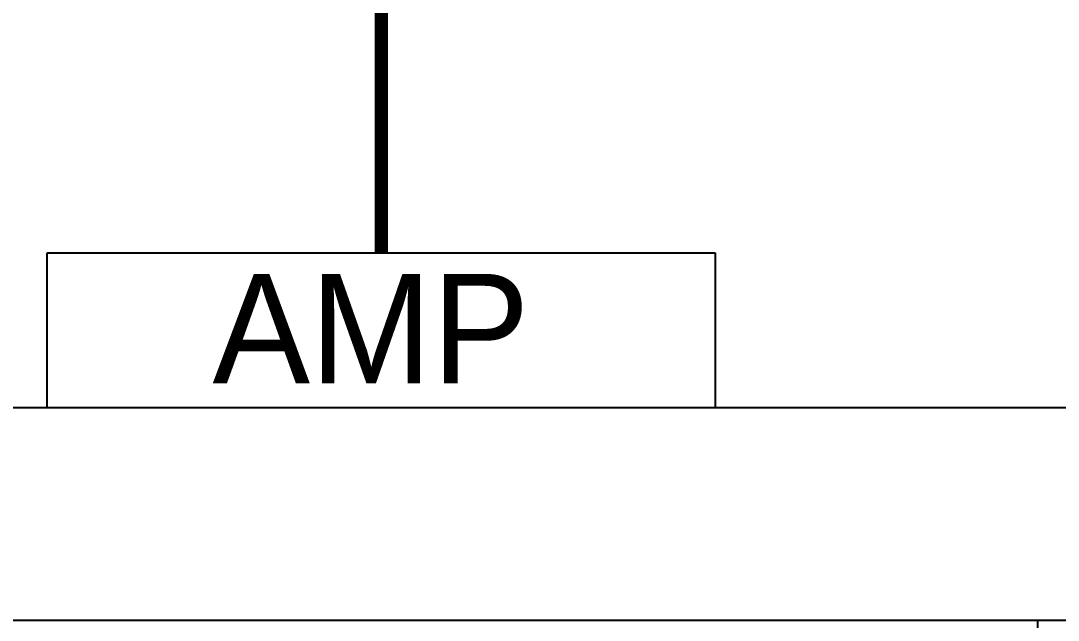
# Model space of a CAD drawing. Header units: millimetres. Extents: x 88 to 97873, y 32 to 55088.
# Drawn here: x 1919 to 3874, y 7063 to 8193 of the extents above; entities that cross this region are included whole.
import ezdxf

# ---------------------------------------------------------------- set-up
doc = ezdxf.new("R2010")
doc.units = ezdxf.units.MM
doc.header["$LTSCALE"] = 0.3
doc.layers.add('Ligação exterior', color=171, linetype='Continuous')
doc.layers.add('Planta', color=7, linetype='Continuous')
doc.styles.add('Standar', font='GOTHIC.TTF', dxfattribs={"height": 1.35})

# ---------------------------------------------------------------- blocks, each defined once
blk = doc.blocks.new('piso 0')
at = {"layer": 'Ligação exterior', "color": 6, "linetype": 'Continuous', "lineweight": -3}
blk.add_line((3831.3, 7463.1), (2572.1, 7463.1), dxfattribs=at)
at = {"layer": 'Planta', "color": 7, "linetype": 'Continuous'}
for p, q in [((4331.3, 7463.1), (518.8, 7463.1)), ((87.6, 7063.1), (4473.8, 7063.1))]:
    blk.add_line(p, q, dxfattribs=at)
at = {"layer": 'Planta', "color": 7, "ltscale": 0.05}
blk.add_line((3835.8, 2478.7), (3835.8, 7063.1), dxfattribs=at)

msp = doc.modelspace()

# ---------------------------------------------------------------- linework, layer by layer
at = {"color": 6, "const_width": 25}
msp.add_lwpolyline([(2738.2, 8475.3), (2598.5, 8475.3), (2598.5, 7755.6)], dxfattribs=at)
at = {"layer": 'Ligação exterior', "color": 6, "linetype": 'Continuous', "lineweight": -3}
for p, q in [((1968.8, 7755.6), (3228.1, 7755.6)), ((1968.8, 7463.1), (1968.8, 7755.6)), ((3228.1, 7755.6), (3228.1, 7463.1)), ((3228.1, 7463.1), (1968.8, 7463.1))]:
    msp.add_line(p, q, dxfattribs=at)

# ---------------------------------------------------------------- block references
at = {"layer": 'Ligação exterior', "color": 30}
msp.add_blockref('piso 0', (0, 0), dxfattribs=at)

# ---------------------------------------------------------------- texts
at = {"layer": 'Ligação exterior', "color": 6, "style": 'Standar'}
msp.add_text('AMP', height=206.1, dxfattribs=at).set_placement((2280.6, 7509.5))

doc.saveas('drawing.dxf')
